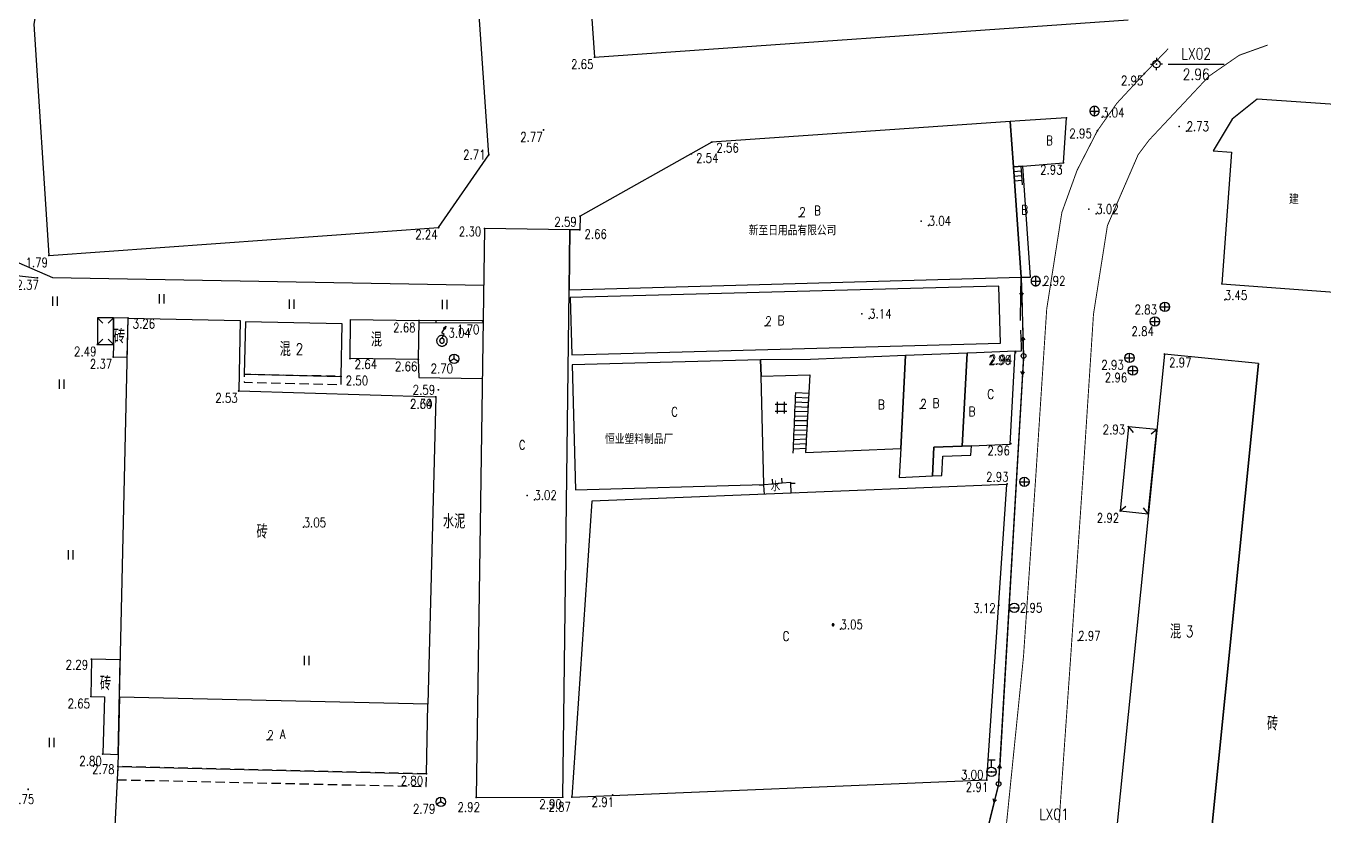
# Model space of a CAD drawing. Extents: x 500064 to 501389, y 2542464 to 2545400.
# Drawn here: x 500792.4 to 500931.1, y 2543457.2 to 2543541.7 of the extents above; entities that cross this region are included whole.
import ezdxf
from ezdxf.enums import TextEntityAlignment as Align

# ---------------------------------------------------------------- set-up
doc = ezdxf.new("R2010")
doc.units = 0
doc.header["$LTSCALE"] = 0.5
doc.linetypes.add('CENTER', pattern=[50.8, 31.75, -6.35, 6.35, -6.35])
doc.linetypes.add('X5', pattern=[3, 2, -1])
doc.layers.get('0').update_dxf_attribs({"linetype": 'CONTINUOUS', "lineweight": 5})
doc.layers.add('GCD', color=8, linetype='CONTINUOUS')
doc.layers.add('地形图', color=8, linetype='CONTINUOUS')
doc.styles.add('HZ', font='romans.shx', dxfattribs={"width": 0.8, "bigfont": 'hztxt.shx'})
doc.linetypes.add('1161', pattern='A,0,[149,AAA.SHX,S=0.15,R=0,X=0,Y=0],-1.6', length=1.6)
doc.linetypes.add('445', pattern='A,8,-0.5,[147,AAA.SHX,S=1,R=0,X=0,Y=0],-1.5', length=10)
doc.linetypes.add('732', pattern='A,9,-0.5,[162,AAA.SHX,S=1,R=0,X=0,Y=0],-0.5', length=10)

# ---------------------------------------------------------------- blocks, each defined once
blk = doc.blocks.new('gc116')
for p, q in [((-1.3, 0), (-0.8, 0)), ((0, 1.3), (0, 0.8)), ((1.3, 0), (0.8, 0)), ((0, -1.3), (0, -0.8))]:
    blk.add_line(p, q)
blk.add_circle((0, 0), 0.8)
blk.add_point((0, 0))
blk = doc.blocks.new('gc121')
for p, q in [((-0.5, -1), (-0.5, 1)), ((0.5, -1), (0.5, 1))]:
    blk.add_line(p, q)
blk = doc.blocks.new('gc133')
for p, q in [((-1, 0), (1, 0)), ((-0.8, 2.6), (0.8, 2.6)), ((0, 1), (0, 2.6))]:
    blk.add_line(p, q)
blk.add_circle((0, 0), 1)
blk = doc.blocks.new('gc013b')
at = {"linetype": 'Continuous'}
blk.add_line((0.5, 0), (4, 0), dxfattribs=at)
at = {"linetype": 'Continuous', "flags": 128}
blk.add_lwpolyline([(3.39, 0.35), (4, 0), (3.39, -0.35)], dxfattribs=at)
blk = doc.blocks.new('gc170')
at = {"linetype": 'Continuous'}
blk.add_circle((0, 0), 0.5, dxfattribs=at)
blk = doc.blocks.new('gc043')
for p, q in [((-1, 0), (1, 0)), ((0, -1), (0, 1))]:
    blk.add_line(p, q)
blk.add_circle((0, 0), 1)
blk = doc.blocks.new('gc042')
blk.add_line((-1, 0), (1, 0))
blk.add_circle((0, 0), 1)
blk = doc.blocks.new('gc048')
for q in [(-0.87, -0.5), (0, 1), (0.87, -0.5)]:
    blk.add_line((0, 0), q)
blk.add_circle((0, 0), 1)
blk = doc.blocks.new('GC200')
at = {"linetype": 'Continuous', "const_width": 0.2, "flags": 128}
blk.add_lwpolyline([(-0.1, 0, 1), (0.1, 0, 1)], format="xyb", close=True, dxfattribs=at)

msp = doc.modelspace()

# ---------------------------------------------------------------- linework, layer by layer
at = {"layer": '地形图', "linetype": 'Continuous'}
for p, q in [((500914.48, 2543537.58), (500920.48, 2543537.58)), ((500898.83, 2543512.78), (500898.96, 2543508.38)), ((500800.05, 2543510.45), (500800.61, 2543509.88)), ((500801.76, 2543510.43), (500801.19, 2543509.87)), ((500834.39, 2543510.16), (500834.39, 2543509.91)), ((500836.21, 2543510.14), (500836.21, 2543509.89)), ((500841.21, 2543510.11), (500841.21, 2543509.86)), ((500800.03, 2543507.59), (500800.6, 2543508.15)), ((500801.74, 2543507.58), (500801.18, 2543508.15)), ((500898.9, 2543504.38), (500896.48, 2543462.61)), ((500910.23, 2543498.8), (500910.74, 2543498.19)), ((500913.27, 2543498.5), (500912.65, 2543497.99)), ((500909.35, 2543489.8), (500909.97, 2543490.31)), ((500912.36, 2543489.5), (500911.86, 2543490.12)), ((500895.88, 2543458.67), (500894.98, 2543455.06))]:
    msp.add_line(p, q, dxfattribs=at)
at = {"layer": '地形图', "linetype": 'Continuous', "flags": 128}
for points, elevation in [([(500835.12, 2543625.27), (500807.53, 2543626.44), (500793.22, 2543541.83), (500794.84, 2543517.12), (500836.5, 2543520.09), (500841.87, 2543527.89)], 2.69), ([(500801.76, 2543510.43), (500800.05, 2543510.45), (500800.03, 2543507.59), (500801.74, 2543507.58)], 2.37), ([(500803.3, 2543510.42), (500801.76, 2543510.43), (500801.74, 2543507.58), (500801.72, 2543506.26), (500803.2, 2543506.23)], 2.37), ([(500834.39, 2543510.16), (500834.33, 2543506), (500827.03, 2543506.08), (500827.08, 2543510.25)], 2.68), ([(500913.27, 2543498.5), (500910.23, 2543498.8), (500909.35, 2543489.8), (500912.36, 2543489.5)], 2.93), ([(500799.39, 2543473.95), (500799.34, 2543469.95), (500800.77, 2543469.91), (500800.6, 2543463.81), (500802.24, 2543463.77), (500802.47, 2543473.88)], 2.29)]:
    msp.add_lwpolyline(points, close=True, dxfattribs=dict(at, elevation=elevation))
for points, elevation in [([(500907.68, 2543578.66), (500850.62, 2543574.66), (500853.16, 2543538.31), (500910.22, 2543542.31)], 2.71), ([(500841.26, 2543510.11), (500834.39, 2543510.16)], 1.7)]:
    msp.add_lwpolyline(points, dxfattribs=dict(at, elevation=elevation))
at = {"layer": '地形图', "linetype": 'Continuous', "const_width": 0.1}
for points in [[(500914.48, 2543539.21), (500911.94, 2543536.56), (500909.01, 2543533.4), (500906.92, 2543530.45), (500904.75, 2543526.23), (500903.12, 2543521.72), (500901.5, 2543511.39), (500900.33, 2543493.47), (500899.02, 2543474.26), (500895.81, 2543442.66), (500895.41, 2543439.87), (500893.74, 2543440.06)], [(500935.15, 2543406.52), (500936.36, 2543434.79), (500901.77, 2543441.57), (500904.07, 2543474.3), (500905.35, 2543493.14), (500906.5, 2543510.84), (500907.17, 2543515.11), (500907.99, 2543520.31), (500911.27, 2543527.88), (500912.47, 2543529.48), (500918.85, 2543536.29), (500922.08, 2543538.52), (500925.12, 2543539.61)]]:
    msp.add_lwpolyline(points, dxfattribs=at)
at = {"layer": '地形图'}
for points in [[(500906.61, 2543532.05), (500906.64, 2543532.05), (500906.68, 2543532.06), (500906.71, 2543532.06), (500906.74, 2543532.07), (500906.77, 2543532.08), (500906.8, 2543532.09), (500906.83, 2543532.1), (500906.85, 2543532.11), (500906.88, 2543532.13), (500906.91, 2543532.15), (500906.93, 2543532.17), (500906.96, 2543532.19), (500906.98, 2543532.21), (500907, 2543532.23), (500907.02, 2543532.26), (500907.04, 2543532.28), (500907.05, 2543532.31), (500907.07, 2543532.34), (500907.08, 2543532.37), (500907.09, 2543532.4), (500907.1, 2543532.43), (500907.1, 2543532.46), (500907.11, 2543532.49), (500907.11, 2543532.52), (500907.11, 2543532.55), (500907.11, 2543532.58), (500907.11, 2543532.62), (500907.1, 2543532.65), (500907.1, 2543532.68), (500907.09, 2543532.71), (500907.08, 2543532.74), (500907.07, 2543532.77), (500907.05, 2543532.79), (500907.04, 2543532.82), (500907.02, 2543532.85), (500907, 2543532.87), (500906.98, 2543532.9), (500906.96, 2543532.92), (500906.93, 2543532.94), (500906.91, 2543532.96), (500906.88, 2543532.97), (500906.85, 2543532.99), (500906.83, 2543533.01), (500906.8, 2543533.02), (500906.77, 2543533.03), (500906.74, 2543533.04), (500906.71, 2543533.04), (500906.68, 2543533.05), (500906.64, 2543533.05), (500906.61, 2543533.05), (500906.58, 2543533.05), (500906.55, 2543533.05), (500906.52, 2543533.04), (500906.49, 2543533.04), (500906.46, 2543533.03), (500906.43, 2543533.02), (500906.4, 2543533.01), (500906.37, 2543532.99), (500906.35, 2543532.97), (500906.32, 2543532.96), (500906.29, 2543532.94), (500906.27, 2543532.92), (500906.25, 2543532.9), (500906.23, 2543532.87), (500906.21, 2543532.85), (500906.19, 2543532.82), (500906.18, 2543532.79), (500906.16, 2543532.77), (500906.15, 2543532.74), (500906.14, 2543532.71), (500906.13, 2543532.68), (500906.12, 2543532.65), (500906.12, 2543532.62), (500906.11, 2543532.58), (500906.11, 2543532.55), (500906.11, 2543532.52), (500906.12, 2543532.49), (500906.12, 2543532.46), (500906.13, 2543532.43), (500906.14, 2543532.4), (500906.15, 2543532.37), (500906.16, 2543532.34), (500906.18, 2543532.31), (500906.19, 2543532.28), (500906.21, 2543532.26), (500906.23, 2543532.23), (500906.25, 2543532.21), (500906.27, 2543532.19), (500906.29, 2543532.17), (500906.32, 2543532.15), (500906.35, 2543532.13), (500906.37, 2543532.11), (500906.4, 2543532.1), (500906.43, 2543532.09), (500906.46, 2543532.08), (500906.49, 2543532.07), (500906.52, 2543532.06), (500906.55, 2543532.06), (500906.58, 2543532.05), (500906.61, 2543532.05)], [(500906.61, 2543532.05), (500906.61, 2543532.55), (500906.61, 2543533.05)], [(500906.11, 2543532.55), (500906.61, 2543532.55), (500907.11, 2543532.55)], [(500897.95, 2543526.6), (500897.61, 2543531.42)], [(500897.95, 2543526.6), (500898.75, 2543526.65)], [(500898.09, 2543524.61), (500898.05, 2543525.1), (500898.02, 2543525.6), (500897.98, 2543526.1), (500897.95, 2543526.6)], [(500897.98, 2543526.1), (500898.78, 2543526.16)], [(500898.75, 2543526.65), (500898.78, 2543526.16), (500898.82, 2543525.66), (500898.85, 2543525.16), (500898.89, 2543524.66)], [(500898.02, 2543525.6), (500898.82, 2543525.66)], [(500898.05, 2543525.1), (500898.85, 2543525.16)], [(500898.7, 2543510.16), (500898.74, 2543512.94), (500898.77, 2543514.78)], [(500900.32, 2543513.87), (500900.35, 2543513.87), (500900.38, 2543513.88), (500900.41, 2543513.88), (500900.44, 2543513.89), (500900.47, 2543513.9), (500900.5, 2543513.91), (500900.53, 2543513.92), (500900.56, 2543513.93), (500900.59, 2543513.95), (500900.61, 2543513.97), (500900.64, 2543513.99), (500900.66, 2543514.01), (500900.68, 2543514.03), (500900.7, 2543514.05), (500900.72, 2543514.08), (500900.74, 2543514.1), (500900.76, 2543514.13), (500900.77, 2543514.16), (500900.78, 2543514.19), (500900.79, 2543514.22), (500900.8, 2543514.25), (500900.81, 2543514.28), (500900.81, 2543514.31), (500900.82, 2543514.34), (500900.82, 2543514.37), (500900.82, 2543514.4), (500900.81, 2543514.44), (500900.81, 2543514.47), (500900.8, 2543514.5), (500900.79, 2543514.53), (500900.78, 2543514.56), (500900.77, 2543514.59), (500900.76, 2543514.61), (500900.74, 2543514.64), (500900.72, 2543514.67), (500900.7, 2543514.69), (500900.68, 2543514.71), (500900.66, 2543514.74), (500900.64, 2543514.76), (500900.61, 2543514.78), (500900.59, 2543514.79), (500900.56, 2543514.81), (500900.53, 2543514.82), (500900.5, 2543514.84), (500900.47, 2543514.85), (500900.44, 2543514.86), (500900.41, 2543514.86), (500900.38, 2543514.87), (500900.35, 2543514.87), (500900.32, 2543514.87), (500900.29, 2543514.87), (500900.26, 2543514.87), (500900.22, 2543514.86), (500900.19, 2543514.86), (500900.16, 2543514.85), (500900.13, 2543514.84), (500900.11, 2543514.82), (500900.08, 2543514.81), (500900.05, 2543514.79), (500900.02, 2543514.78), (500900, 2543514.76), (500899.98, 2543514.74), (500899.95, 2543514.71), (500899.93, 2543514.69), (500899.91, 2543514.67), (500899.9, 2543514.64), (500899.88, 2543514.61), (500899.87, 2543514.59), (500899.85, 2543514.56), (500899.84, 2543514.53), (500899.83, 2543514.5), (500899.83, 2543514.47), (500899.82, 2543514.44), (500899.82, 2543514.4), (500899.82, 2543514.37), (500899.82, 2543514.34), (500899.82, 2543514.31), (500899.83, 2543514.28), (500899.83, 2543514.25), (500899.84, 2543514.22), (500899.85, 2543514.19), (500899.87, 2543514.16), (500899.88, 2543514.13), (500899.9, 2543514.1), (500899.91, 2543514.08), (500899.93, 2543514.05), (500899.95, 2543514.03), (500899.98, 2543514.01), (500900, 2543513.99), (500900.02, 2543513.97), (500900.05, 2543513.95), (500900.08, 2543513.93), (500900.11, 2543513.92), (500900.13, 2543513.91), (500900.16, 2543513.9), (500900.19, 2543513.89), (500900.22, 2543513.88), (500900.26, 2543513.88), (500900.29, 2543513.87), (500900.32, 2543513.87)], [(500899.82, 2543514.37), (500900.32, 2543514.37), (500900.82, 2543514.37)], [(500900.32, 2543513.87), (500900.32, 2543514.37), (500900.32, 2543514.87)], [(500837.2, 2543509.23), (500837.12, 2543509.28), (500837.03, 2543509.34), (500837.07, 2543509.37), (500837.12, 2543509.41), (500837.16, 2543509.44), (500837.2, 2543509.47), (500837.24, 2543509.5), (500837.28, 2543509.54), (500837.27, 2543509.49), (500837.25, 2543509.44), (500837.24, 2543509.38), (500837.23, 2543509.33), (500837.21, 2543509.28), (500837.2, 2543509.23)], [(500837.03, 2543509.34), (500837.07, 2543509.37), (500837.12, 2543509.41), (500837.16, 2543509.44), (500837.2, 2543509.47), (500837.24, 2543509.5), (500837.28, 2543509.54)], [(500837.24, 2543509.5), (500837.27, 2543509.49), (500837.2, 2543509.47), (500837.25, 2543509.44), (500837.16, 2543509.44), (500837.24, 2543509.38), (500837.12, 2543509.41), (500837.23, 2543509.33), (500837.07, 2543509.37), (500837.21, 2543509.28), (500837.03, 2543509.34)], [(500837.16, 2543509.44), (500837.24, 2543509.38)], [(500837.25, 2543509.44), (500837.16, 2543509.44)], [(500837.28, 2543509.54), (500837.27, 2543509.49), (500837.25, 2543509.44), (500837.24, 2543509.38), (500837.23, 2543509.33), (500837.21, 2543509.28), (500837.2, 2543509.23)], [(500837.27, 2543509.49), (500837.2, 2543509.47)], [(500837.2, 2543509.47), (500837.25, 2543509.44)], [(500837.24, 2543509.5), (500837.27, 2543509.49)], [(500836.86, 2543507.42), (500836.93, 2543507.42), (500836.98, 2543507.43), (500837.04, 2543507.45), (500837.1, 2543507.47), (500837.15, 2543507.5), (500837.2, 2543507.53), (500837.24, 2543507.57), (500837.29, 2543507.61), (500837.32, 2543507.66), (500837.36, 2543507.71), (500837.38, 2543507.76), (500837.4, 2543507.82), (500837.42, 2543507.87), (500837.43, 2543507.93), (500837.43, 2543507.99), (500837.43, 2543508.05), (500837.42, 2543508.11), (500837.4, 2543508.17), (500837.38, 2543508.22), (500837.35, 2543508.28), (500837.32, 2543508.33), (500837.28, 2543508.37), (500837.24, 2543508.41), (500837.19, 2543508.45), (500837.14, 2543508.48), (500837.09, 2543508.51), (500837.03, 2543508.53), (500837.03, 2543508.53), (500836.98, 2543508.55), (500836.92, 2543508.55), (500836.86, 2543508.56), (500836.8, 2543508.55), (500836.74, 2543508.54), (500836.68, 2543508.53), (500836.63, 2543508.51), (500836.57, 2543508.48), (500836.52, 2543508.45), (500836.48, 2543508.41), (500836.44, 2543508.37), (500836.4, 2543508.32), (500836.37, 2543508.27), (500836.34, 2543508.22), (500836.32, 2543508.16), (500836.3, 2543508.1), (500836.29, 2543508.04), (500836.29, 2543507.98), (500836.3, 2543507.92), (500836.3, 2543507.87), (500836.32, 2543507.81), (500836.34, 2543507.75), (500836.37, 2543507.7), (500836.4, 2543507.65), (500836.44, 2543507.6), (500836.48, 2543507.56), (500836.53, 2543507.52), (500836.58, 2543507.49), (500836.63, 2543507.47), (500836.69, 2543507.44), (500836.75, 2543507.43), (500836.81, 2543507.42), (500836.86, 2543507.42)], [(500836.86, 2543507.74), (500836.88, 2543507.74), (500836.89, 2543507.74), (500836.89, 2543507.74), (500836.91, 2543507.74), (500836.91, 2543507.74), (500836.92, 2543507.75), (500836.94, 2543507.75), (500836.95, 2543507.76), (500836.96, 2543507.76), (500836.97, 2543507.76), (500836.98, 2543507.77), (500836.99, 2543507.77), (500837, 2543507.78), (500837.01, 2543507.79), (500837.02, 2543507.8), (500837.03, 2543507.8), (500837.03, 2543507.81), (500837.04, 2543507.82), (500837.05, 2543507.82), (500837.05, 2543507.83), (500837.06, 2543507.84), (500837.07, 2543507.85), (500837.08, 2543507.86), (500837.08, 2543507.87), (500837.09, 2543507.88), (500837.09, 2543507.89), (500837.09, 2543507.9), (500837.1, 2543507.91), (500837.1, 2543507.93), (500837.11, 2543507.94), (500837.11, 2543507.94), (500837.11, 2543507.96), (500837.11, 2543507.96), (500837.11, 2543507.97), (500837.11, 2543507.99), (500837.11, 2543508), (500837.11, 2543508.01), (500837.11, 2543508.02), (500837.11, 2543508.03), (500837.11, 2543508.04), (500837.1, 2543508.05), (500837.1, 2543508.07), (500837.09, 2543508.08), (500837.09, 2543508.09), (500837.09, 2543508.09), (500837.08, 2543508.11), (500837.08, 2543508.11), (500837.07, 2543508.12), (500837.06, 2543508.13), (500837.05, 2543508.15), (500837.05, 2543508.15), (500837.04, 2543508.16), (500837.03, 2543508.17), (500837.03, 2543508.17), (500837.02, 2543508.18), (500837.01, 2543508.19), (500837, 2543508.2), (500836.99, 2543508.2), (500836.98, 2543508.21), (500836.97, 2543508.21), (500836.96, 2543508.22), (500836.95, 2543508.22), (500836.94, 2543508.23), (500836.92, 2543508.23), (500836.91, 2543508.23), (500836.91, 2543508.23), (500836.89, 2543508.24), (500836.89, 2543508.24), (500836.88, 2543508.24), (500836.86, 2543508.24), (500836.85, 2543508.24), (500836.84, 2543508.24), (500836.83, 2543508.24), (500836.81, 2543508.23), (500836.81, 2543508.23), (500836.8, 2543508.23), (500836.78, 2543508.23), (500836.77, 2543508.22), (500836.76, 2543508.22), (500836.76, 2543508.21), (500836.74, 2543508.21), (500836.74, 2543508.2), (500836.73, 2543508.2), (500836.71, 2543508.19), (500836.7, 2543508.18), (500836.69, 2543508.17), (500836.69, 2543508.17), (500836.68, 2543508.16), (500836.68, 2543508.15), (500836.67, 2543508.15), (500836.66, 2543508.13), (500836.65, 2543508.12), (500836.65, 2543508.11), (500836.64, 2543508.11), (500836.64, 2543508.09), (500836.63, 2543508.09), (500836.63, 2543508.08), (500836.62, 2543508.07), (500836.62, 2543508.05), (500836.62, 2543508.04), (500836.62, 2543508.03), (500836.61, 2543508.02), (500836.61, 2543508.01), (500836.61, 2543508), (500836.61, 2543507.99), (500836.61, 2543507.97), (500836.61, 2543507.96), (500836.61, 2543507.96), (500836.62, 2543507.94), (500836.62, 2543507.94), (500836.62, 2543507.93), (500836.62, 2543507.91), (500836.63, 2543507.9), (500836.63, 2543507.89), (500836.64, 2543507.88), (500836.64, 2543507.87), (500836.65, 2543507.86), (500836.65, 2543507.85), (500836.66, 2543507.84), (500836.67, 2543507.83), (500836.68, 2543507.82), (500836.68, 2543507.82), (500836.69, 2543507.81), (500836.69, 2543507.8), (500836.7, 2543507.8), (500836.71, 2543507.79), (500836.73, 2543507.78), (500836.74, 2543507.77), (500836.74, 2543507.77), (500836.76, 2543507.76), (500836.76, 2543507.76), (500836.77, 2543507.76), (500836.78, 2543507.75), (500836.8, 2543507.75), (500836.81, 2543507.74), (500836.81, 2543507.74), (500836.83, 2543507.74), (500836.84, 2543507.74), (500836.85, 2543507.74), (500836.86, 2543507.74)], [(500836.86, 2543507.74), (500836.88, 2543507.74), (500836.89, 2543507.74), (500836.89, 2543507.74), (500836.91, 2543507.74), (500836.91, 2543507.74), (500836.92, 2543507.75), (500836.94, 2543507.75), (500836.95, 2543507.76), (500836.96, 2543507.76), (500836.97, 2543507.76), (500836.98, 2543507.77), (500836.99, 2543507.77), (500837, 2543507.78), (500837.01, 2543507.79), (500837.02, 2543507.8), (500837.03, 2543507.8), (500837.03, 2543507.81), (500837.04, 2543507.82), (500837.05, 2543507.82), (500837.05, 2543507.83), (500837.06, 2543507.84), (500837.07, 2543507.85), (500837.08, 2543507.86), (500837.08, 2543507.87), (500837.09, 2543507.88), (500837.09, 2543507.89), (500837.09, 2543507.9), (500837.1, 2543507.91), (500837.1, 2543507.93), (500837.11, 2543507.94), (500837.11, 2543507.94), (500837.11, 2543507.96), (500837.11, 2543507.96), (500837.11, 2543507.97), (500837.11, 2543507.99), (500837.11, 2543508), (500837.11, 2543508.01), (500837.11, 2543508.02), (500837.11, 2543508.03), (500837.11, 2543508.04), (500837.1, 2543508.05), (500837.1, 2543508.07), (500837.09, 2543508.08), (500837.09, 2543508.09), (500837.09, 2543508.09), (500837.08, 2543508.11), (500837.08, 2543508.11), (500837.07, 2543508.12), (500837.06, 2543508.13), (500837.05, 2543508.15), (500837.05, 2543508.15), (500837.04, 2543508.16), (500837.03, 2543508.17), (500837.03, 2543508.17), (500837.02, 2543508.18), (500837.01, 2543508.19), (500837, 2543508.2), (500836.99, 2543508.2), (500836.98, 2543508.21), (500836.97, 2543508.21), (500836.96, 2543508.22), (500836.95, 2543508.22), (500836.94, 2543508.23), (500836.92, 2543508.23), (500836.91, 2543508.23), (500836.91, 2543508.23), (500836.89, 2543508.24), (500836.89, 2543508.24), (500836.88, 2543508.24), (500836.86, 2543508.24), (500836.85, 2543508.24), (500836.84, 2543508.24), (500836.83, 2543508.24), (500836.81, 2543508.23), (500836.81, 2543508.23), (500836.8, 2543508.23), (500836.78, 2543508.23), (500836.77, 2543508.22), (500836.76, 2543508.22), (500836.76, 2543508.21), (500836.74, 2543508.21), (500836.74, 2543508.2), (500836.73, 2543508.2), (500836.71, 2543508.19), (500836.7, 2543508.18), (500836.69, 2543508.17), (500836.69, 2543508.17), (500836.68, 2543508.16), (500836.68, 2543508.15), (500836.67, 2543508.15), (500836.66, 2543508.13), (500836.65, 2543508.12), (500836.65, 2543508.11), (500836.64, 2543508.11), (500836.64, 2543508.09), (500836.63, 2543508.09), (500836.63, 2543508.08), (500836.62, 2543508.07), (500836.62, 2543508.05), (500836.62, 2543508.04), (500836.62, 2543508.03), (500836.61, 2543508.02), (500836.61, 2543508.01), (500836.61, 2543508), (500836.61, 2543507.99), (500836.61, 2543507.97), (500836.61, 2543507.96), (500836.61, 2543507.96), (500836.62, 2543507.94), (500836.62, 2543507.94), (500836.62, 2543507.93), (500836.62, 2543507.91), (500836.63, 2543507.9), (500836.63, 2543507.89), (500836.64, 2543507.88), (500836.64, 2543507.87), (500836.65, 2543507.86), (500836.65, 2543507.85), (500836.66, 2543507.84), (500836.67, 2543507.83), (500836.68, 2543507.82), (500836.68, 2543507.82), (500836.69, 2543507.81), (500836.69, 2543507.8), (500836.7, 2543507.8), (500836.71, 2543507.79), (500836.73, 2543507.78), (500836.74, 2543507.77), (500836.74, 2543507.77), (500836.76, 2543507.76), (500836.76, 2543507.76), (500836.77, 2543507.76), (500836.78, 2543507.75), (500836.8, 2543507.75), (500836.81, 2543507.74), (500836.81, 2543507.74), (500836.83, 2543507.74), (500836.84, 2543507.74), (500836.85, 2543507.74), (500836.86, 2543507.74)], [(500836.84, 2543508.84), (500837.12, 2543509.28)], [(500836.84, 2543508.84), (500837.12, 2543509.28)], [(500837.11, 2543508.68), (500836.84, 2543508.84)], [(500837.11, 2543508.68), (500836.84, 2543508.84)], [(500836.86, 2543508.24), (500837.03, 2543508.53), (500837.11, 2543508.68)], [(500836.86, 2543508.24), (500837.03, 2543508.53), (500837.11, 2543508.68)], [(500837.2, 2543509.23), (500837.12, 2543509.28), (500837.03, 2543509.34)], [(500837.21, 2543509.28), (500837.03, 2543509.34)], [(500837.07, 2543509.37), (500837.21, 2543509.28)], [(500837.23, 2543509.33), (500837.07, 2543509.37)], [(500837.12, 2543509.41), (500837.23, 2543509.33)], [(500837.24, 2543509.38), (500837.12, 2543509.41)], [(500898.14, 2543506.87), (500898.8, 2543506.9), (500898.79, 2543507.23), (500898.79, 2543507.43), (500898.74, 2543509.14)], [(500885.89, 2543496.49), (500886.42, 2543506.43)], [(500872.47, 2543501.23), (500872.72, 2543501.23), (500873.47, 2543501.23), (500873.72, 2543501.23)], [(500872.72, 2543500.23), (500872.72, 2543500.48), (500872.72, 2543501.23), (500872.72, 2543501.48)], [(500873.47, 2543500.23), (500873.47, 2543500.48), (500873.47, 2543501.23), (500873.47, 2543501.48)], [(500874.39, 2543495.98), (500874.42, 2543496.45), (500874.44, 2543496.95), (500874.46, 2543497.45), (500874.48, 2543497.95), (500874.5, 2543498.45), (500874.53, 2543498.95), (500874.55, 2543499.45), (500874.57, 2543499.95), (500874.59, 2543500.45), (500874.62, 2543500.95), (500874.64, 2543501.45), (500874.66, 2543501.95), (500874.68, 2543502.45)], [(500874.64, 2543501.45), (500876.01, 2543501.4)], [(500874.66, 2543501.95), (500876.04, 2543501.89)], [(500874.68, 2543502.45), (500876.06, 2543502.38)], [(500876.06, 2543502.38), (500876.04, 2543501.89), (500876.01, 2543501.4), (500875.98, 2543500.91), (500875.96, 2543500.42), (500875.93, 2543499.93), (500875.9, 2543499.45), (500875.88, 2543498.96), (500875.85, 2543498.47), (500875.83, 2543497.98), (500875.8, 2543497.49), (500875.77, 2543497.01), (500875.75, 2543496.52), (500875.72, 2543496.05)], [(500872.47, 2543500.48), (500872.72, 2543500.48), (500873.47, 2543500.48), (500873.72, 2543500.48)], [(500874.57, 2543499.95), (500875.93, 2543499.93)], [(500874.59, 2543500.45), (500875.96, 2543500.42)], [(500874.62, 2543500.95), (500875.98, 2543500.91)], [(500874.5, 2543498.45), (500875.85, 2543498.47)], [(500874.53, 2543498.95), (500875.88, 2543498.96)], [(500874.55, 2543499.45), (500875.9, 2543499.45)], [(500874.44, 2543496.95), (500875.77, 2543497.01)], [(500874.46, 2543497.45), (500875.8, 2543497.49)], [(500874.48, 2543497.95), (500875.83, 2543497.98)], [(500874.42, 2543496.45), (500875.75, 2543496.52)], [(500871.32, 2543491.57), (500871.28, 2543492.57), (500871.28, 2543492.61), (500872.23, 2543492.7), (500873.23, 2543492.79), (500874.1, 2543492.87), (500874.11, 2543492.75), (500874.15, 2543491.75), (500874.15, 2543491.69)], [(500872.23, 2543492.7), (500872.19, 2543493.2)], [(500873.23, 2543492.79), (500873.18, 2543493.29)], [(500871.28, 2543492.57), (500870.78, 2543492.55)], [(500874.11, 2543492.75), (500874.61, 2543492.77)], [(500874.15, 2543491.75), (500874.65, 2543491.77)], [(500878.67, 2543477.53), (500878.68, 2543477.53), (500878.69, 2543477.53), (500878.7, 2543477.53), (500878.71, 2543477.53), (500878.72, 2543477.54), (500878.72, 2543477.54), (500878.73, 2543477.55), (500878.74, 2543477.56), (500878.75, 2543477.57), (500878.75, 2543477.57), (500878.75, 2543477.58), (500878.76, 2543477.58), (500878.76, 2543477.59), (500878.76, 2543477.6), (500878.77, 2543477.61), (500878.77, 2543477.63), (500878.77, 2543477.64), (500878.76, 2543477.65), (500878.76, 2543477.66), (500878.76, 2543477.67), (500878.75, 2543477.67), (500878.75, 2543477.68), (500878.75, 2543477.68), (500878.74, 2543477.69), (500878.73, 2543477.7), (500878.72, 2543477.71), (500878.72, 2543477.71), (500878.71, 2543477.71), (500878.71, 2543477.72), (500878.7, 2543477.72), (500878.69, 2543477.72), (500878.68, 2543477.72), (500878.67, 2543477.73), (500878.66, 2543477.72), (500878.64, 2543477.72), (500878.63, 2543477.72), (500878.62, 2543477.72), (500878.62, 2543477.71), (500878.61, 2543477.71), (500878.6, 2543477.7), (500878.59, 2543477.69), (500878.58, 2543477.68), (500878.58, 2543477.68), (500878.58, 2543477.68), (500878.57, 2543477.67), (500878.57, 2543477.66), (500878.57, 2543477.65), (500878.57, 2543477.64), (500878.57, 2543477.63), (500878.57, 2543477.61), (500878.57, 2543477.6), (500878.57, 2543477.59), (500878.57, 2543477.58), (500878.58, 2543477.58), (500878.58, 2543477.58), (500878.58, 2543477.57), (500878.59, 2543477.56), (500878.6, 2543477.55), (500878.61, 2543477.54), (500878.62, 2543477.54), (500878.62, 2543477.54), (500878.62, 2543477.53), (500878.63, 2543477.53), (500878.64, 2543477.53), (500878.66, 2543477.53), (500878.67, 2543477.53)], [(500878.62, 2543477.54), (500878.75, 2543477.57), (500878.75, 2543477.58), (500878.58, 2543477.58), (500878.58, 2543477.58), (500878.77, 2543477.63), (500878.57, 2543477.63), (500878.75, 2543477.67), (500878.75, 2543477.68), (500878.58, 2543477.68), (500878.58, 2543477.68), (500878.71, 2543477.71)]]:
    msp.add_lwpolyline(points, dxfattribs=at)
for points in [[(500935.16, 2543512.98), (500936.02, 2543525.47), (500939.09, 2543525.26), (500939.61, 2543532.75), (500924, 2543533.82), (500921.31, 2543531.67), (500919.28, 2543528.3), (500921.25, 2543528.16), (500920.22, 2543514.07)], [(500897.61, 2543531.42), (500897.95, 2543526.6), (500898.95, 2543526.67), (500903.3, 2543527.03), (500903.62, 2543531.83), (500898.61, 2543531.49)], [(500897.95, 2543526.6), (500897.61, 2543531.42), (500865.69, 2543529.23), (500851.62, 2543521.31), (500851.59, 2543519.85), (500850.53, 2543519.86), (500850.44, 2543513.43), (500898.77, 2543514.78)], [(500898.95, 2543526.67), (500897.95, 2543526.6), (500898.77, 2543514.78), (500899.78, 2543514.81)], [(500850.44, 2543513.43), (500850.53, 2543519.86), (500841.41, 2543519.98), (500840.52, 2543459.17), (500849.77, 2543459.19)], [(500850.75, 2543506.5), (500896.56, 2543507.73), (500896.37, 2543513.83), (500850.55, 2543512.61)], [(500893.46, 2543496.76), (500897.61, 2543496.93), (500898.14, 2543506.87), (500893.99, 2543506.69), (500892.99, 2543506.65), (500892.46, 2543496.72)], [(500870.97, 2543504.2), (500870.92, 2543505.95), (500850.78, 2543505.41), (500851.13, 2543492.07), (500871.28, 2543492.61)], [(500886.42, 2543506.43), (500876.26, 2543505.99), (500870.92, 2543505.95), (500870.97, 2543504.2), (500876.17, 2543504.34), (500875.72, 2543496.05), (500885.89, 2543496.49)], [(500892.99, 2543506.65), (500886.42, 2543506.43), (500885.89, 2543496.49), (500885.72, 2543493.38), (500889.29, 2543493.54), (500889.45, 2543496.62), (500892.46, 2543496.72)], [(500892.46, 2543496.72), (500889.45, 2543496.62), (500889.29, 2543493.54), (500890.29, 2543493.58), (500890.4, 2543495.65), (500893.4, 2543495.76), (500893.46, 2543496.76)], [(500850.74, 2543459.21), (500895.1, 2543461.03), (500897.22, 2543492.62), (500852.88, 2543490.83)], [(500835.36, 2543469.14), (500802.38, 2543469.87), (500802.21, 2543462.48), (500835.2, 2543461.7)]]:
    msp.add_lwpolyline(points, close=True, dxfattribs=at)
at = {"layer": '地形图', "linetype": '445', "flags": 128}
msp.add_lwpolyline([(500789.99, 2543517.04), (500795.23, 2543514.76), (500841.32, 2543513.95)], dxfattribs=at)
at = {"layer": '地形图', "linetype": '732', "flags": 128}
msp.add_lwpolyline([(500779.63, 2543516.29), (500793.62, 2543514.72)], dxfattribs=at)
at = {"layer": '地形图', "linetype": 'Continuous', "flags": 128}
for points in [[(500898.77, 2543514.78), (500899.02, 2543506.38), (500896.36, 2543460.61), (500894.5, 2543453.12)], [(500841.26, 2543509.86), (500834.39, 2543509.91)], [(500924.15, 2543505.55), (500918.45, 2543448.83), (500936.91, 2543446.79)]]:
    msp.add_lwpolyline(points, dxfattribs=at)
for points in [[(500835.36, 2543469.14), (500802.38, 2543469.87), (500803.3, 2543510.42), (500815.3, 2543510.15), (500815.13, 2543502.63), (500836.19, 2543501.98)], [(500815.85, 2543510.02), (500815.72, 2543504.41), (500826.07, 2543504.18), (500826.19, 2543509.79)], [(500924.15, 2543505.55), (500914.08, 2543506.57), (500908.07, 2543446.81), (500913.23, 2543446.28), (500913.53, 2543449.33), (500918.45, 2543448.83)]]:
    msp.add_lwpolyline(points, close=True, dxfattribs=at)
at = {"layer": '地形图', "linetype": '1161', "elevation": 2.68, "flags": 128}
msp.add_lwpolyline([(500834.33, 2543506), (500834.38, 2543504.07), (500841.17, 2543503.97)], dxfattribs=at)
at = {"layer": '地形图', "linetype": 'X5', "elevation": 2.5, "flags": 128}
msp.add_lwpolyline([(500826.07, 2543503.31), (500826.07, 2543504.18), (500815.72, 2543504.41), (500815.7, 2543503.55)], close=True, dxfattribs=at)
at = {"layer": '地形图', "linetype": '1161', "flags": 128}
msp.add_lwpolyline([(500802.21, 2543462.48), (500801.83, 2543454.7), (500808.5, 2543454.37)], dxfattribs=at)
at = {"layer": '地形图', "linetype": 'X5'}
msp.add_lwpolyline([(500835.2, 2543461.7), (500802.21, 2543462.48), (500802.15, 2543461.06), (500835.17, 2543460.33)], close=True, dxfattribs=at)
at = {"layer": '地形图', "ltscale": 10}
for p in [(500903.62, 2543531.83), (500906.63, 2543532.38), (500915.66, 2543530.89), (500906, 2543522.06), (500888.09, 2543520.78), (500900.32, 2543514.37), (500920.22, 2543514.07), (500881.73, 2543510.86), (500845.96, 2543491.45)]:
    msp.add_point(p, dxfattribs=at)
at = {"layer": '地形图', "linetype": 'CENTER'}
for p in [(500907.41, 2543531.9, 3.04), (500916.45, 2543530.42, 2.73), (500875.05, 2543521.25, 2), (500906.79, 2543521.58, 3.02), (500888.88, 2543520.3, 3.04), (500901.11, 2543513.9, 2.92), (500920.54, 2543512.36, 3.45), (500871.42, 2543509.59, 2), (500882.52, 2543510.38, 3.14), (500887.99, 2543500.74, 2), (500846.74, 2543490.98, 3.02), (500822.07, 2543488.06, 3.05), (500879.45, 2543477.15, 3.05), (500904.86, 2543475.95, 2.97), (500818.19, 2543465.32, 2)]:
    msp.add_point(p, dxfattribs=at)

# ---------------------------------------------------------------- block references
at = {"layer": '地形图', "linetype": 'Continuous'}
ref = msp.add_blockref('GC200', (500853.16, 2543538.31, 2.65), dxfattribs=dict(at, xscale=0.5, yscale=0.5, zscale=0.5))
ref.add_attrib('height', '2.65', dxfattribs={"layer": 'GCD', "linetype": 'Continuous', "height": 1, "style": 'HZ', "width": 0.8}).set_placement((500850.66, 2543537.56, 2.65), align=Align.MIDDLE_LEFT)
at = {"layer": '地形图', "linetype": 'Continuous', "xscale": 0.5, "yscale": 0.5}
for name, p in [('gc116', (500913.23, 2543537.58, 2.96)), ('gc121', (500795.5, 2543512.22)), ('gc121', (500806.91, 2543512.48)), ('gc121', (500820.81, 2543511.92)), ('gc121', (500837.18, 2543511.87)), ('gc043', (500914.14, 2543511.62, 2.83)), ('gc043', (500913.06, 2543510.06, 2.84)), ('gc043', (500910.34, 2543506.16, 2.93)), ('gc048', (500838.15, 2543506.07, 2.7)), ('gc170', (500899.02, 2543506.38)), ('gc043', (500910.71, 2543504.8, 2.96)), ('gc121', (500796.22, 2543503.35)), ('gc043', (500899.11, 2543492.92)), ('gc121', (500797.19, 2543485.12)), ('gc042', (500898.03, 2543479.45, 2.95)), ('gc121', (500822.41, 2543473.82)), ('gc121', (500795.17, 2543465.04)), ('gc133', (500895.59, 2543461.89, 3)), ('gc170', (500896.36, 2543460.61)), ('gc048', (500836.75, 2543458.69, 2.79))]:
    msp.add_blockref(name, p, dxfattribs=at)
at = {"layer": '地形图', "linetype": 'Continuous'}
ref = msp.add_blockref('GC200', (500911.94, 2543536.56, 2.95), dxfattribs=dict(at, xscale=0.5, yscale=0.5, zscale=0.5))
ref.add_attrib('height', '2.95', dxfattribs={"layer": 'GCD', "linetype": 'Continuous', "height": 1, "style": 'HZ', "width": 0.8}).set_placement((500909.44, 2543535.81, 2.95), align=Align.MIDDLE_LEFT)
ref = msp.add_blockref('GC200', (500847.72, 2543530.53, 2.77), dxfattribs=dict(at, xscale=0.5, yscale=0.5, zscale=0.5))
ref.add_attrib('height', '2.77', dxfattribs={"layer": 'GCD', "linetype": 'Continuous', "height": 1, "style": 'HZ', "width": 0.8}).set_placement((500845.22, 2543529.78, 2.77), align=Align.MIDDLE_LEFT)
ref = msp.add_blockref('GC200', (500906.92, 2543530.45, 2.95), dxfattribs=dict(at, xscale=0.5, yscale=0.5, zscale=0.5))
ref.add_attrib('height', '2.95', dxfattribs={"layer": 'GCD', "linetype": 'Continuous', "height": 1, "style": 'HZ', "width": 0.8}).set_placement((500903.92, 2543530.15, 2.95), align=Align.MIDDLE_LEFT)
ref = msp.add_blockref('GC200', (500865.69, 2543529.23, 2.56), dxfattribs=dict(at, xscale=0.5, yscale=0.5, zscale=0.5))
ref.add_attrib('height', '2.56', dxfattribs={"layer": 'GCD', "linetype": 'Continuous', "height": 1, "style": 'HZ', "width": 0.8}).set_placement((500866.19, 2543528.63, 2.56), align=Align.MIDDLE_LEFT)
ref = msp.add_blockref('GC200', (500841.87, 2543527.89, 2.71), dxfattribs=dict(at, xscale=0.5, yscale=0.5, zscale=0.5))
ref.add_attrib('height', '2.71', dxfattribs={"layer": 'GCD', "linetype": 'Continuous', "height": 1, "style": 'HZ', "width": 0.8}).set_placement((500839.12, 2543527.89, 2.71), align=Align.MIDDLE_LEFT)
ref = msp.add_blockref('GC200', (500863.52, 2543527.98, 2.54), dxfattribs=dict(at, xscale=0.5, yscale=0.5, zscale=0.5))
ref.add_attrib('height', '2.54', dxfattribs={"layer": 'GCD', "linetype": 'Continuous', "height": 1, "style": 'HZ', "width": 0.8}).set_placement((500864.02, 2543527.53, 2.54), align=Align.MIDDLE_LEFT)
ref = msp.add_blockref('GC200', (500903.3, 2543527.03, 2.93), dxfattribs=dict(at, xscale=0.5, yscale=0.5, zscale=0.5))
ref.add_attrib('height', '2.93', dxfattribs={"layer": 'GCD', "linetype": 'Continuous', "height": 1, "style": 'HZ', "width": 0.8}).set_placement((500900.8, 2543526.28, 2.93), align=Align.MIDDLE_LEFT)
ref = msp.add_blockref('GC200', (500851.62, 2543521.31, 2.59), dxfattribs=dict(at, xscale=0.5, yscale=0.5, zscale=0.5))
ref.add_attrib('height', '2.59', dxfattribs={"layer": 'GCD', "linetype": 'Continuous', "height": 1, "style": 'HZ', "width": 0.8}).set_placement((500848.87, 2543520.71, 2.59), align=Align.MIDDLE_LEFT)
ref = msp.add_blockref('GC200', (500836.5, 2543520.09, 2.24), dxfattribs=dict(at, xscale=0.5, yscale=0.5, zscale=0.5))
ref.add_attrib('height', '2.24', dxfattribs={"layer": 'GCD', "linetype": 'Continuous', "height": 1, "style": 'HZ', "width": 0.8}).set_placement((500834, 2543519.34, 2.24), align=Align.MIDDLE_LEFT)
ref = msp.add_blockref('GC200', (500841.41, 2543519.98, 2.3), dxfattribs=dict(at, xscale=0.5, yscale=0.5, zscale=0.5))
ref.add_attrib('height', '2.30', dxfattribs={"layer": 'GCD', "linetype": 'Continuous', "height": 1, "style": 'HZ', "width": 0.8}).set_placement((500838.66, 2543519.68, 2.3), align=Align.MIDDLE_LEFT)
ref = msp.add_blockref('GC200', (500851.59, 2543519.85, 2.66), dxfattribs=dict(at, xscale=0.5, yscale=0.5, zscale=0.5))
ref.add_attrib('height', '2.66', dxfattribs={"layer": 'GCD', "linetype": 'Continuous', "height": 1, "style": 'HZ', "width": 0.8}).set_placement((500852.09, 2543519.4, 2.66), align=Align.MIDDLE_LEFT)
ref = msp.add_blockref('GC200', (500794.84, 2543517.12, 1.79), dxfattribs=dict(at, xscale=0.5, yscale=0.5, zscale=0.5))
ref.add_attrib('height', '1.79', dxfattribs={"layer": 'GCD', "linetype": 'Continuous', "height": 1, "style": 'HZ', "width": 0.8}).set_placement((500792.34, 2543516.37, 1.79), align=Align.MIDDLE_LEFT)
ref = msp.add_blockref('GC200', (500793.62, 2543514.72, 2.37), dxfattribs=dict(at, xscale=0.5, yscale=0.5, zscale=0.5))
ref.add_attrib('height', '2.37', dxfattribs={"layer": 'GCD', "linetype": 'Continuous', "height": 1, "style": 'HZ', "width": 0.8}).set_placement((500791.37, 2543513.97, 2.37), align=Align.MIDDLE_LEFT)
at = {"layer": '地形图', "linetype": 'Continuous', "yscale": 0.5}
for p, xscale, rotation in [((500898.77, 2543514.78), 0.4999999998380583, 271.6495591405966), ((500899.02, 2543506.38), 0.4999999998380583, 91.64955914059655), ((500899.02, 2543506.38), 0.5000000001543522, 266.6785944245723), ((500896.36, 2543460.61), 0.5000000001543522, 86.67859442457232), ((500896.36, 2543460.61), 0.4999999998447399, 256.0377271073727)]:
    msp.add_blockref('gc013b', p, dxfattribs=dict(at, xscale=xscale, rotation=rotation))
at = {"layer": '地形图', "linetype": 'Continuous'}
ref = msp.add_blockref('GC200', (500914.14, 2543511.62, 2.83), dxfattribs=dict(at, xscale=0.5, yscale=0.5, zscale=0.5))
ref.add_attrib('height', '2.83', dxfattribs={"layer": 'GCD', "linetype": 'Continuous', "height": 1, "style": 'HZ', "width": 0.8}).set_placement((500910.89, 2543511.32, 2.83), align=Align.MIDDLE_LEFT)
ref = msp.add_blockref('GC200', (500803.3, 2543510.42, 3.26), dxfattribs=dict(at, xscale=0.5, yscale=0.5, zscale=0.5))
ref.add_attrib('height', '3.26', dxfattribs={"layer": 'GCD', "linetype": 'Continuous', "height": 1, "style": 'HZ', "width": 0.8}).set_placement((500803.8, 2543509.82, 3.26), align=Align.MIDDLE_LEFT)
ref = msp.add_blockref('GC200', (500834.39, 2543510.16, 2.68), dxfattribs=dict(at, xscale=0.5, yscale=0.5, zscale=0.5))
ref.add_attrib('height', '2.68', dxfattribs={"layer": 'GCD', "linetype": 'Continuous', "height": 1, "style": 'HZ', "width": 0.8}).set_placement((500831.64, 2543509.41, 2.68), align=Align.MIDDLE_LEFT)
ref = msp.add_blockref('GC200', (500841.21, 2543510.11, 1.7), dxfattribs=dict(at, xscale=0.5, yscale=0.5, zscale=0.5))
ref.add_attrib('height', '1.70', dxfattribs={"layer": 'GCD', "linetype": 'Continuous', "height": 1, "style": 'HZ', "width": 0.8}).set_placement((500838.46, 2543509.21, 1.7), align=Align.MIDDLE_LEFT)
ref = msp.add_blockref('GC200', (500913.06, 2543510.06, 2.84), dxfattribs=dict(at, xscale=0.5, yscale=0.5, zscale=0.5))
ref.add_attrib('height', '2.84', dxfattribs={"layer": 'GCD', "linetype": 'Continuous', "height": 1, "style": 'HZ', "width": 0.8}).set_placement((500910.56, 2543509.01, 2.84), align=Align.MIDDLE_LEFT)
ref = msp.add_blockref('GC200', (500837.3, 2543507.64, 3.04), dxfattribs=dict(at, xscale=0.5, yscale=0.5, zscale=0.5))
ref.add_attrib('height', '3.04', dxfattribs={"layer": 'GCD', "linetype": 'Continuous', "height": 1, "style": 'HZ', "width": 0.8}).set_placement((500837.55, 2543508.84, 3.04), align=Align.MIDDLE_LEFT)
ref = msp.add_blockref('GC200', (500800.03, 2543507.59, 2.49), dxfattribs=dict(at, xscale=0.5, yscale=0.5, zscale=0.5))
ref.add_attrib('height', '2.49', dxfattribs={"layer": 'GCD', "linetype": 'Continuous', "height": 1, "style": 'HZ', "width": 0.8}).set_placement((500797.53, 2543506.84, 2.49), align=Align.MIDDLE_LEFT)
ref = msp.add_blockref('GC200', (500898.17, 2543506.74, 2.94), dxfattribs=dict(at, xscale=0.5, yscale=0.5, zscale=0.5))
ref.add_attrib('height', '2.94', dxfattribs={"layer": 'GCD', "linetype": 'Continuous', "height": 1, "style": 'HZ', "width": 0.8}).set_placement((500895.42, 2543505.99, 2.94), align=Align.MIDDLE_LEFT)
ref = msp.add_blockref('GC200', (500914.08, 2543506.57, 2.96), dxfattribs=dict(at, xscale=0.5, yscale=0.5, zscale=0.5))
ref.add_attrib('height', '2.97', dxfattribs={"layer": 'GCD', "linetype": 'Continuous', "height": 1, "style": 'HZ', "width": 0.8}).set_placement((500914.58, 2543505.67, 2.97), align=Align.MIDDLE_LEFT)
ref = msp.add_blockref('GC200', (500801.72, 2543506.26, 2.37), dxfattribs=dict(at, xscale=0.5, yscale=0.5, zscale=0.5))
ref.add_attrib('height', '2.37', dxfattribs={"layer": 'GCD', "linetype": 'Continuous', "height": 1, "style": 'HZ', "width": 0.8}).set_placement((500799.22, 2543505.51, 2.37), align=Align.MIDDLE_LEFT)
ref = msp.add_blockref('GC200', (500827.03, 2543506.08, 2.64), dxfattribs=dict(at, xscale=0.5, yscale=0.5, zscale=0.5))
ref.add_attrib('height', '2.64', dxfattribs={"layer": 'GCD', "linetype": 'Continuous', "height": 1, "style": 'HZ', "width": 0.8}).set_placement((500827.53, 2543505.48, 2.64), align=Align.MIDDLE_LEFT)
ref = msp.add_blockref('GC200', (500834.33, 2543506, 2.66), dxfattribs=dict(at, xscale=0.5, yscale=0.5, zscale=0.5))
ref.add_attrib('height', '2.66', dxfattribs={"layer": 'GCD', "linetype": 'Continuous', "height": 1, "style": 'HZ', "width": 0.8}).set_placement((500831.83, 2543505.25, 2.66), align=Align.MIDDLE_LEFT)
ref = msp.add_blockref('GC200', (500838.15, 2543506.07, 2.7), dxfattribs=dict(at, xscale=0.5, yscale=0.5, zscale=0.5))
ref.add_attrib('height', '2.70', dxfattribs={"layer": 'GCD', "linetype": 'Continuous', "height": 1, "style": 'HZ', "width": 0.8}).set_placement((500835.65, 2543505.02, 2.7), align=Align.MIDDLE_LEFT)
ref = msp.add_blockref('GC200', (500899.02, 2543506.38, 2.96), dxfattribs=dict(at, xscale=0.5, yscale=0.5, zscale=0.5))
ref.add_attrib('height', '2.96', dxfattribs={"layer": 'GCD', "linetype": 'Continuous', "height": 1, "style": 'HZ', "width": 0.8}).set_placement((500895.27, 2543505.93, 2.96), align=Align.MIDDLE_LEFT)
ref = msp.add_blockref('GC200', (500910.34, 2543506.16, 2.93), dxfattribs=dict(at, xscale=0.5, yscale=0.5, zscale=0.5))
ref.add_attrib('height', '2.93', dxfattribs={"layer": 'GCD', "linetype": 'Continuous', "height": 1, "style": 'HZ', "width": 0.8}).set_placement((500907.34, 2543505.41, 2.93), align=Align.MIDDLE_LEFT)
ref = msp.add_blockref('GC200', (500826.07, 2543504.18, 2.5), dxfattribs=dict(at, xscale=0.5, yscale=0.5, zscale=0.5))
ref.add_attrib('height', '2.50', dxfattribs={"layer": 'GCD', "linetype": 'Continuous', "height": 1, "style": 'HZ', "width": 0.8}).set_placement((500826.57, 2543503.73, 2.5), align=Align.MIDDLE_LEFT)
ref = msp.add_blockref('GC200', (500910.71, 2543504.8, 2.96), dxfattribs=dict(at, xscale=0.5, yscale=0.5, zscale=0.5))
ref.add_attrib('height', '2.96', dxfattribs={"layer": 'GCD', "linetype": 'Continuous', "height": 1, "style": 'HZ', "width": 0.8}).set_placement((500907.71, 2543504.05, 2.96), align=Align.MIDDLE_LEFT)
ref = msp.add_blockref('GC200', (500815.13, 2543502.63, 2.53), dxfattribs=dict(at, xscale=0.5, yscale=0.5, zscale=0.5))
ref.add_attrib('height', '2.53', dxfattribs={"layer": 'GCD', "linetype": 'Continuous', "height": 1, "style": 'HZ', "width": 0.8}).set_placement((500812.63, 2543501.88, 2.53), align=Align.MIDDLE_LEFT)
ref = msp.add_blockref('GC200', (500836.48, 2543502.75, 2.58), dxfattribs=dict(at, xscale=0.5, yscale=0.5, zscale=0.5))
ref.add_attrib('height', '2.59', dxfattribs={"layer": 'GCD', "linetype": 'Continuous', "height": 1, "style": 'HZ', "width": 0.8}).set_placement((500833.73, 2543502.75, 2.59), align=Align.MIDDLE_LEFT)
ref = msp.add_blockref('GC200', (500836.2, 2543502, 2.34), dxfattribs=dict(at, xscale=0.5, yscale=0.5, zscale=0.5))
ref.add_attrib('height', '2.34', dxfattribs={"layer": 'GCD', "linetype": 'Continuous', "height": 1, "style": 'HZ', "width": 0.8}).set_placement((500833.45, 2543501.25, 2.34), align=Align.MIDDLE_LEFT)
ref = msp.add_blockref('GC200', (500836.19, 2543501.98, 2.6), dxfattribs=dict(at, xscale=0.5, yscale=0.5, zscale=0.5))
ref.add_attrib('height', '2.60', dxfattribs={"layer": 'GCD', "linetype": 'Continuous', "height": 1, "style": 'HZ', "width": 0.8}).set_placement((500833.44, 2543501.24, 2.6), align=Align.MIDDLE_LEFT)
ref = msp.add_blockref('GC200', (500910.23, 2543498.8, 2.93), dxfattribs=dict(at, xscale=0.5, yscale=0.5, zscale=0.5))
ref.add_attrib('height', '2.93', dxfattribs={"layer": 'GCD', "linetype": 'Continuous', "height": 1, "style": 'HZ', "width": 0.8}).set_placement((500907.48, 2543498.5, 2.93), align=Align.MIDDLE_LEFT)
ref = msp.add_blockref('GC200', (500897.66, 2543497, 2.96), dxfattribs=dict(at, xscale=0.5, yscale=0.5, zscale=0.5))
ref.add_attrib('height', '2.96', dxfattribs={"layer": 'GCD', "linetype": 'Continuous', "height": 1, "style": 'HZ', "width": 0.8}).set_placement((500895.16, 2543496.25, 2.96), align=Align.MIDDLE_LEFT)
ref = msp.add_blockref('GC200', (500897.27, 2543492.69, 2.92), dxfattribs=dict(at, xscale=0.5, yscale=0.5, zscale=0.5))
ref.add_attrib('height', '2.93', dxfattribs={"layer": 'GCD', "linetype": 'Continuous', "height": 1, "style": 'HZ', "width": 0.8}).set_placement((500895.02, 2543493.44, 2.93), align=Align.MIDDLE_LEFT)
ref = msp.add_blockref('GC200', (500909.35, 2543489.8, 2.92), dxfattribs=dict(at, xscale=0.5, yscale=0.5, zscale=0.5))
ref.add_attrib('height', '2.92', dxfattribs={"layer": 'GCD', "linetype": 'Continuous', "height": 1, "style": 'HZ', "width": 0.8}).set_placement((500906.85, 2543489.05, 2.92), align=Align.MIDDLE_LEFT)
ref = msp.add_blockref('GC200', (500896.39, 2543479.7, 3.12), dxfattribs=dict(at, xscale=0.5, yscale=0.5, zscale=0.5))
ref.add_attrib('height', '3.12', dxfattribs={"layer": 'GCD', "linetype": 'Continuous', "height": 1, "style": 'HZ', "width": 0.8}).set_placement((500893.64, 2543479.4, 3.12), align=Align.MIDDLE_LEFT)
ref = msp.add_blockref('GC200', (500898.03, 2543479.45, 2.95), dxfattribs=dict(at, xscale=0.5, yscale=0.5, zscale=0.5))
ref.add_attrib('height', '2.95', dxfattribs={"layer": 'GCD', "linetype": 'Continuous', "height": 1, "style": 'HZ', "width": 0.8}).set_placement((500898.63, 2543479.45, 2.95), align=Align.MIDDLE_LEFT)
ref = msp.add_blockref('GC200', (500799.39, 2543473.95, 2.29), dxfattribs=dict(at, xscale=0.5, yscale=0.5, zscale=0.5))
ref.add_attrib('height', '2.29', dxfattribs={"layer": 'GCD', "linetype": 'Continuous', "height": 1, "style": 'HZ', "width": 0.8}).set_placement((500796.64, 2543473.35, 2.29), align=Align.MIDDLE_LEFT)
ref = msp.add_blockref('GC200', (500799.34, 2543469.95, 2.65), dxfattribs=dict(at, xscale=0.5, yscale=0.5, zscale=0.5))
ref.add_attrib('height', '2.65', dxfattribs={"layer": 'GCD', "linetype": 'Continuous', "height": 1, "style": 'HZ', "width": 0.8}).set_placement((500796.84, 2543469.2, 2.65), align=Align.MIDDLE_LEFT)
ref = msp.add_blockref('GC200', (500800.6, 2543463.81, 2.8), dxfattribs=dict(at, xscale=0.5, yscale=0.5, zscale=0.5))
ref.add_attrib('height', '2.80', dxfattribs={"layer": 'GCD', "linetype": 'Continuous', "height": 1, "style": 'HZ', "width": 0.8}).set_placement((500798.1, 2543463.06, 2.8), align=Align.MIDDLE_LEFT)
ref = msp.add_blockref('GC200', (500802.21, 2543462.48, 2.78), dxfattribs=dict(at, xscale=0.5, yscale=0.5, zscale=0.5))
ref.add_attrib('height', '2.78', dxfattribs={"layer": 'GCD', "linetype": 'Continuous', "height": 1, "style": 'HZ', "width": 0.8}).set_placement((500799.46, 2543462.18, 2.78), align=Align.MIDDLE_LEFT)
ref = msp.add_blockref('GC200', (500835.2, 2543461.7, 2.8), dxfattribs=dict(at, xscale=0.5, yscale=0.5, zscale=0.5))
ref.add_attrib('height', '2.80', dxfattribs={"layer": 'GCD', "linetype": 'Continuous', "height": 1, "style": 'HZ', "width": 0.8}).set_placement((500832.45, 2543460.95, 2.8), align=Align.MIDDLE_LEFT)
ref = msp.add_blockref('GC200', (500895.59, 2543461.89, 3), dxfattribs=dict(at, xscale=0.5, yscale=0.5, zscale=0.5))
ref.add_attrib('height', '3.00', dxfattribs={"layer": 'GCD', "linetype": 'Continuous', "height": 1, "style": 'HZ', "width": 0.8}).set_placement((500892.34, 2543461.59, 3), align=Align.MIDDLE_LEFT)
ref = msp.add_blockref('GC200', (500895.1, 2543461.03, 2.91), dxfattribs=dict(at, xscale=0.5, yscale=0.5, zscale=0.5))
ref.add_attrib('height', '2.91', dxfattribs={"layer": 'GCD', "linetype": 'Continuous', "height": 1, "style": 'HZ', "width": 0.8}).set_placement((500892.85, 2543460.28, 2.91), align=Align.MIDDLE_LEFT)
ref = msp.add_blockref('GC200', (500792.63, 2543460.03, 2.75), dxfattribs=dict(at, xscale=0.5, yscale=0.5, zscale=0.5))
ref.add_attrib('height', '2.75', dxfattribs={"layer": 'GCD', "linetype": 'Continuous', "height": 1, "style": 'HZ', "width": 0.8}).set_placement((500790.88, 2543458.98, 2.75), align=Align.MIDDLE_LEFT)
ref = msp.add_blockref('GC200', (500855.11, 2543459.42, 2.91), dxfattribs=dict(at, xscale=0.5, yscale=0.5, zscale=0.5))
ref.add_attrib('height', '2.91', dxfattribs={"layer": 'GCD', "linetype": 'Continuous', "height": 1, "style": 'HZ', "width": 0.8}).set_placement((500852.86, 2543458.67, 2.91), align=Align.MIDDLE_LEFT)
ref = msp.add_blockref('GC200', (500836.75, 2543458.69, 2.79), dxfattribs=dict(at, xscale=0.5, yscale=0.5, zscale=0.5))
ref.add_attrib('height', '2.79', dxfattribs={"layer": 'GCD', "linetype": 'Continuous', "height": 1, "style": 'HZ', "width": 0.8}).set_placement((500833.75, 2543457.94, 2.79), align=Align.MIDDLE_LEFT)
ref = msp.add_blockref('GC200', (500840.52, 2543459.17, 2.92), dxfattribs=dict(at, xscale=0.5, yscale=0.5, zscale=0.5))
ref.add_attrib('height', '2.92', dxfattribs={"layer": 'GCD', "linetype": 'Continuous', "height": 1, "style": 'HZ', "width": 0.8}).set_placement((500838.52, 2543458.12, 2.92), align=Align.MIDDLE_LEFT)
ref = msp.add_blockref('GC200', (500849.77, 2543459.19, 2.9), dxfattribs=dict(at, xscale=0.5, yscale=0.5, zscale=0.5))
ref.add_attrib('height', '2.90', dxfattribs={"layer": 'GCD', "linetype": 'Continuous', "height": 1, "style": 'HZ', "width": 0.8}).set_placement((500847.27, 2543458.44, 2.9), align=Align.MIDDLE_LEFT)
ref = msp.add_blockref('GC200', (500850.74, 2543459.21, 2.87), dxfattribs=dict(at, xscale=0.5, yscale=0.5, zscale=0.5))
ref.add_attrib('height', '2.87', dxfattribs={"layer": 'GCD', "linetype": 'Continuous', "height": 1, "style": 'HZ', "width": 0.8}).set_placement((500848.24, 2543458.16, 2.87), align=Align.MIDDLE_LEFT)

# ---------------------------------------------------------------- texts
at = {"layer": '地形图', "linetype": 'Continuous', "style": 'HZ', "width": 0.8}
for s, height, p in [('LX02', 1.2, (500917.48, 2543538.68)), ('2.96', 1.2, (500917.48, 2543536.48)), ('水泥', 1.5, (500838.16, 2543488.75)), ('LX01', 1.2, (500902.28, 2543457.36))]:
    msp.add_text(s, height=height, dxfattribs=at).set_placement(p, align=Align.MIDDLE)
at = {"layer": '地形图', "ltscale": 10, "style": 'HZ', "width": 0.8}
for s, p in [('3.04', (500907.41, 2543531.9)), ('2.73', (500916.45, 2543530.42)), ('B', (500901.43, 2543528.9)), ('建', (500927.4, 2543522.61)), ('2', (500875.05, 2543521.25)), ('B', (500876.64, 2543521.41)), ('B', (500898.79, 2543521.49)), ('3.02', (500906.79, 2543521.58)), ('3.04', (500888.88, 2543520.3)), ('新至日用品有限公司', (500869.65, 2543519.27)), ('2.92', (500901.11, 2543513.9)), ('3.45', (500920.54, 2543512.36)), ('3.14', (500882.52, 2543510.38)), ('2', (500871.42, 2543509.59)), ('B', (500872.74, 2543509.67)), ('C', (500895.15, 2543501.78)), ('B', (500883.47, 2543500.67)), ('2', (500887.99, 2543500.74)), ('B', (500889.31, 2543500.82)), ('C', (500861.36, 2543499.91)), ('B', (500893.16, 2543499.93)), ('C', (500845.07, 2543496.35)), ('恒业塑料制品厂', (500854.29, 2543496.96)), ('水', (500871.98, 2543491.9)), ('3.02', (500846.74, 2543490.98)), ('3.05', (500822.07, 2543488.06)), ('3.05', (500879.45, 2543477.15)), ('C', (500873.28, 2543475.91)), ('2.97', (500904.86, 2543475.95)), ('2', (500818.19, 2543465.32)), ('A', (500819.53, 2543465.42))]:
    msp.add_text(s, height=1, dxfattribs=at).set_placement(p)
at = {"layer": '地形图', "linetype": 'Continuous', "style": 'HZ', "width": 0.8}
for s, p in [('砖', (500802.98, 2543508.47)), ('混', (500830.46, 2543508.12)), ('混', (500820.71, 2543507.1)), ('砖', (500818.23, 2543487.57)), ('混', (500915.87, 2543476.91)), ('砖', (500801.5, 2543471.37)), ('砖', (500926.25, 2543467.06))]:
    msp.add_text(s, height=1.5, dxfattribs=at).set_placement(p, align=Align.MIDDLE_RIGHT)
for s, p in [('2', (500821.21, 2543507.1)), ('3', (500916.37, 2543476.91))]:
    msp.add_text(s, height=1.2, dxfattribs=at).set_placement(p, align=Align.MIDDLE_LEFT)

doc.saveas('drawing.dxf')
